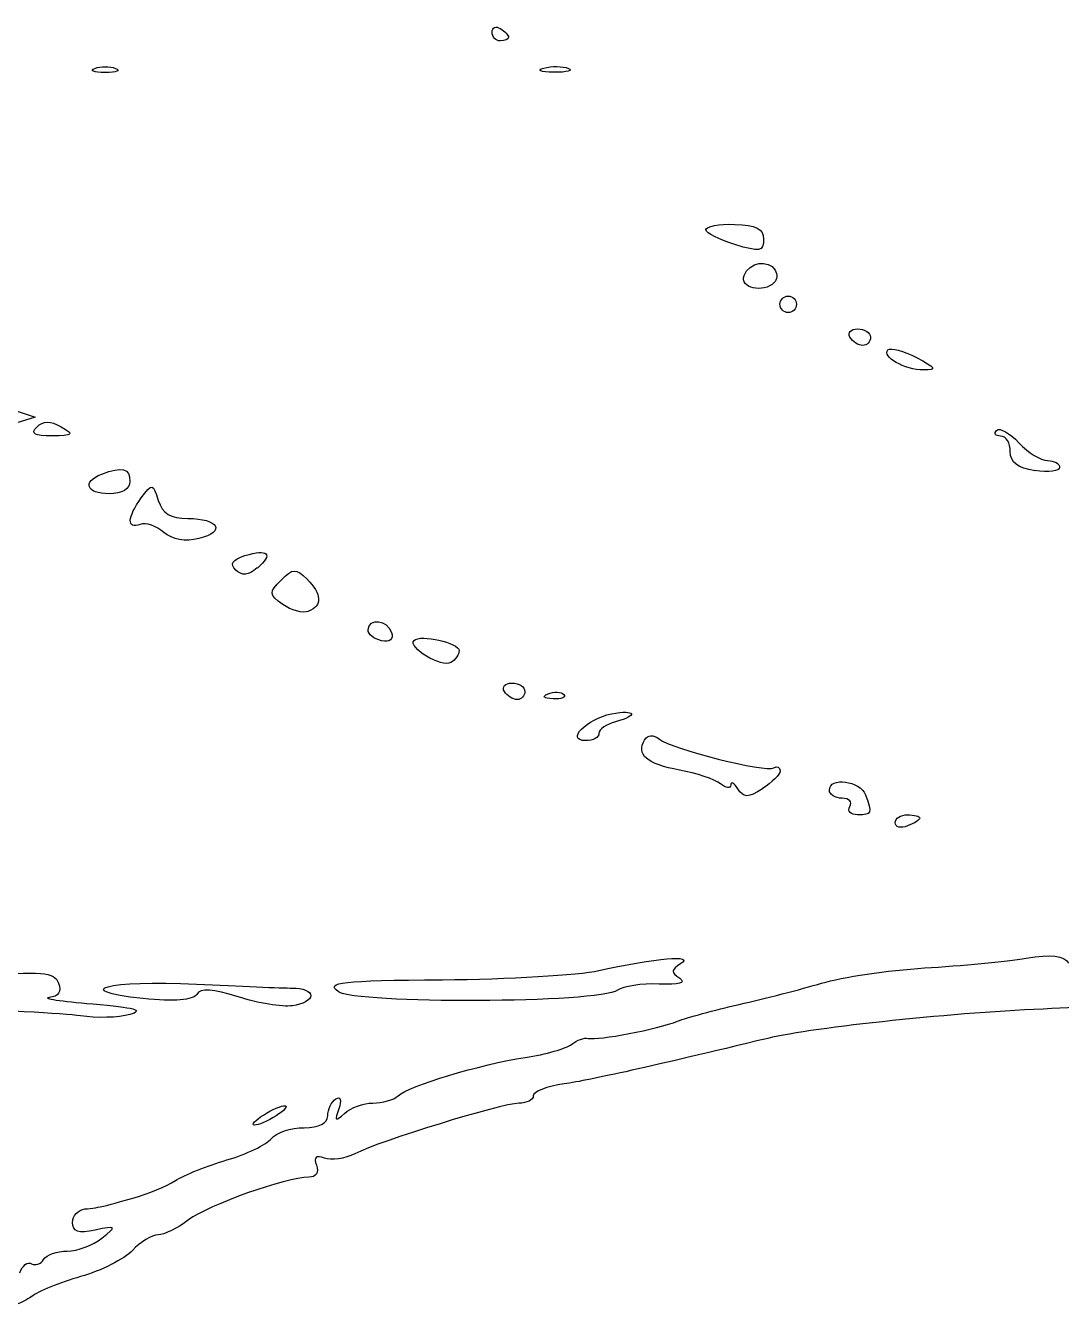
# Model space of a CAD drawing. Extents: x 156 to 440, y 350 to 491.
# Drawn here: x 303.55 to 326.19, y 392.25 to 420.49 of the extents above; entities that cross this region are included whole.
import ezdxf

# ---------------------------------------------------------------- set-up
doc = ezdxf.new("R2010")
doc.units = 0
doc.layers.add('Layer_1', color=7, linetype='CONTINUOUS')

msp = doc.modelspace()

# ---------------------------------------------------------------- linework, layer by layer
at = {"layer": 'Layer_1', "color": 7}
for points in [[(313.925754, 420.154951)], [(320.22411, 414.215717)], [(321.854683, 413.495603)], [(314.295562, 405.750699)], [(322.833373, 402.987373)], [(308.884365, 396.568006)]]:
    msp.add_lwpolyline(points, close=True, dxfattribs=at)
for points in [[(305.285046, 419.463184), (305.283033, 419.463184)], [(315.097767, 419.470894), (315.097257, 419.472595)], [(319.055216, 415.702913), (319.055216, 415.703225)], [(319.916013, 414.870463), (319.919244, 414.87103)], [(323.192721, 412.959543), (323.193487, 412.95926)], [(303.246113, 412.098208), (303.752551, 411.927846), (303.329254, 411.792917)], [(304.1208, 411.518239), (304.12165, 411.517956)], [(325.621162, 410.759717), (325.622636, 410.756428)], [(305.373798, 410.252882), (305.373175, 410.252003)], [(307.333984, 409.272094), (307.33132, 409.272208)], [(308.611871, 408.62829), (308.610822, 408.628942)], [(309.731386, 407.682907), (309.731953, 407.680554)], [(311.325874, 407.039159), (311.326271, 407.038876)], [(312.845839, 406.561493), (312.845839, 406.561124)], [(315.080674, 405.765439), (315.080249, 405.767707)], [(316.444819, 405.266627), (316.444961, 405.265436)], [(319.661405, 403.807096), (319.659874, 403.799443)], [(321.743395, 403.231975), (321.742715, 403.232627)], [(317.399896, 399.528879), (317.403468, 399.529843)], [(309.379408, 399.055408), (309.379408, 399.055975)], [(305.822126, 398.863984), (305.823288, 398.862227)]]:
    msp.add_lwpolyline(points, dxfattribs=at)
for points in [[(313.745754, 420.346006), (313.745754, 420.451172), (313.826825, 420.485471), (313.925754, 420.425376)], [(313.925754, 420.154951), (313.826258, 420.154951), (313.745754, 420.241124), (313.745754, 420.346006)], [(313.925754, 420.425376), (314.024967, 420.365282), (314.105754, 420.279959), (314.105754, 420.234321)], [(314.105754, 420.234321), (314.105754, 420.190384), (314.024683, 420.154951), (313.925754, 420.154951)], [(305.283033, 419.463184), (305.035852, 419.463184), (304.934145, 419.505137), (305.058813, 419.55446)], [(305.058813, 419.55446), (305.183254, 419.604633), (305.385165, 419.604633), (305.508983, 419.55446)], [(305.508983, 419.55446), (305.633991, 419.505987), (305.534494, 419.463184), (305.285046, 419.463184)], [(315.097257, 419.472595), (314.800157, 419.475061), (314.70035, 419.516249), (314.876154, 419.562737)], [(314.876154, 419.562737), (315.051335, 419.608658), (315.294378, 419.606674), (315.416324, 419.554233)], [(315.416324, 419.554233), (315.539348, 419.506044), (315.390813, 419.467493), (315.097767, 419.470894)], [(318.425074, 416.028643), (318.425074, 416.100926), (318.708652, 416.15365), (319.055216, 416.143446)], [(319.055216, 415.703225), (318.708652, 415.809808), (318.425074, 415.955792), (318.425074, 416.028643)], [(319.055216, 416.143446), (319.522535, 416.129272), (319.685443, 416.045083), (319.685443, 415.818)], [(319.685443, 415.818), (319.685443, 415.549559), (319.605222, 415.535102), (319.055216, 415.702913)], [(319.2588, 415.024668), (319.372186, 415.318422), (319.78491, 415.388409), (319.93869, 415.140605)], [(319.93869, 415.140605), (319.989997, 415.055565), (319.983477, 414.932542), (319.916013, 414.870463)], [(319.919244, 414.87103), (319.67915, 414.630935), (319.154173, 414.752258), (319.2588, 415.024668)], [(320.04411, 414.395717), (320.04411, 414.495213), (320.125181, 414.575717), (320.22411, 414.575717)], [(320.22411, 414.575717), (320.323323, 414.575717), (320.40411, 414.494646), (320.40411, 414.395717)], [(320.22411, 414.215717), (320.124331, 414.215717), (320.04411, 414.297071), (320.04411, 414.395717)], [(320.40411, 414.395717), (320.40411, 414.295937), (320.323039, 414.215717), (320.22411, 414.215717)], [(321.574054, 413.675603), (321.513959, 413.775099), (321.591061, 413.855603), (321.743282, 413.855603)], [(321.743282, 413.855603), (321.896636, 413.855603), (322.023912, 413.774532), (322.023912, 413.675603)], [(321.854683, 413.495603), (321.761424, 413.495603), (321.633581, 413.576674), (321.574054, 413.675603)], [(322.023912, 413.675603), (322.023912, 413.576107), (321.947943, 413.495603), (321.854683, 413.495603)], [(322.406702, 413.398913), (322.462545, 413.454756), (322.744592, 413.376236), (323.031713, 413.229969)], [(323.193487, 412.95926), (322.772882, 412.960507), (322.257146, 413.249386), (322.406702, 413.398913)], [(323.031713, 413.229969), (323.448746, 413.012268), (323.48126, 412.958126), (323.192721, 412.959543)], [(303.789231, 411.712129), (303.930113, 411.853011), (304.082107, 411.854428), (304.320359, 411.717798)], [(304.12165, 411.517956), (303.734296, 411.515433), (303.644296, 411.565861), (303.789231, 411.712129)], [(304.320359, 411.717798), (304.611761, 411.54857), (304.587383, 411.523058), (304.1208, 411.518239)], [(324.870633, 411.515121), (324.754129, 411.515121), (324.716712, 411.56898), (324.782759, 411.638428)], [(324.782759, 411.638428), (324.84909, 411.704759), (325.069087, 411.585137), (325.269978, 411.368287)], [(325.082381, 411.175361), (325.082381, 411.362731), (324.987704, 411.515121), (324.870633, 411.515121)], [(325.622636, 410.756428), (325.241263, 410.81142), (325.082381, 410.935861), (325.082381, 411.175361)], [(325.269978, 411.368287), (325.471805, 411.152003), (325.753597, 410.976283), (325.898192, 410.976283)], [(325.898192, 410.976283), (326.041342, 410.976283), (326.161247, 410.909953), (326.161247, 410.828598)], [(305.373175, 410.252003), (304.870337, 410.252003), (304.76948, 410.514491), (305.208482, 410.682898)], [(305.208482, 410.682898), (305.659077, 410.855528), (305.82394, 410.812724), (305.82394, 410.523024)], [(326.161247, 410.828598), (326.161247, 410.746677), (325.918885, 410.714646), (325.621162, 410.759717)], [(305.82394, 410.523024), (305.82394, 410.355496), (305.654145, 410.252882), (305.373798, 410.252882)], [(306.073899, 410.159962), (306.312009, 410.486372), (306.325049, 410.484472), (306.446117, 410.105537)], [(306.048387, 409.582035), (305.752195, 409.474318), (305.762315, 409.737373), (306.073899, 410.159962)], [(306.446117, 410.105537), (306.536825, 409.82091), (306.714274, 409.711833), (307.088504, 409.711833)], [(306.567298, 409.408554), (306.40629, 409.547735), (306.172176, 409.627956), (306.048387, 409.582035)], [(307.088504, 409.711833), (307.769613, 409.711833), (307.931811, 409.421962), (307.333984, 409.272094)], [(307.33132, 409.272208), (307.033285, 409.197657), (306.753676, 409.243861), (306.567298, 409.408554)], [(308.340595, 408.899565), (308.842923, 409.058306), (308.973543, 408.929613), (308.611871, 408.62829)], [(308.138202, 408.584721), (308.00469, 408.718233), (308.063934, 408.811209), (308.340595, 408.899565)], [(308.610822, 408.628942), (308.411546, 408.464816), (308.272252, 408.451493), (308.138202, 408.584721)], [(309.169814, 407.831074), (308.865997, 408.05331), (308.863049, 408.094696), (309.13098, 408.364044)], [(309.13098, 408.364044), (309.390917, 408.623981), (309.453052, 408.626249), (309.693118, 408.389556)], [(309.693118, 408.389556), (310.024743, 408.057931), (310.038406, 407.800913), (309.731386, 407.682907)], [(309.731953, 407.680554), (309.60411, 407.632365), (309.35109, 407.703231), (309.169814, 407.831074)], [(311.035408, 407.280671), (311.052416, 407.547978), (311.452384, 407.498372), (311.545843, 407.219159)], [(311.326271, 407.038876), (311.161578, 407.074592), (311.030192, 407.180324), (311.035408, 407.280671)], [(311.545843, 407.219159), (311.595732, 407.068923), (311.512394, 406.999191), (311.325874, 407.039159)], [(312.845839, 406.561124), (312.647698, 406.438101), (311.89028, 406.896208), (312.040517, 407.046501)], [(312.040517, 407.046501), (312.178564, 407.183981), (313.025556, 406.993209), (313.025556, 406.82143)], [(313.025556, 406.82143), (313.025556, 406.740076), (312.944485, 406.622154), (312.845839, 406.561493)], [(314.014932, 405.930699), (313.954838, 406.029912), (314.03194, 406.110699), (314.184161, 406.110699)], [(314.184161, 406.110699), (314.337515, 406.110699), (314.464791, 406.029912), (314.464791, 405.930699)], [(314.295562, 405.750699), (314.201735, 405.750699), (314.076161, 405.83177), (314.014932, 405.930699)], [(314.464791, 405.930699), (314.464791, 405.83092), (314.388822, 405.750699), (314.295562, 405.750699)], [(315.080249, 405.767707), (314.869068, 405.776211), (314.827965, 405.81788), (314.970831, 405.877124)], [(314.970831, 405.877124), (315.100942, 405.928148), (315.256167, 405.922762), (315.31595, 405.860117)], [(315.31595, 405.860117), (315.374627, 405.801439), (315.269461, 405.757219), (315.080674, 405.765439)], [(316.360346, 405.439257), (316.891077, 405.541304), (316.959449, 405.399855), (316.444819, 405.266627)], [(315.792737, 404.854129), (315.345543, 404.854129), (315.815414, 405.334346), (316.360346, 405.439257)], [(316.444961, 405.265436), (316.245969, 405.214696), (316.084819, 405.100176), (316.084819, 405.012302)], [(316.084819, 405.012302), (316.084819, 404.924428), (315.953008, 404.854129), (315.792737, 404.854129)], [(317.080431, 404.865071), (317.154416, 404.98611), (317.274038, 404.992063), (317.406132, 404.887748)], [(317.846636, 404.209616), (317.140101, 404.337458), (316.887562, 404.55292), (317.080431, 404.865071)], [(317.406132, 404.887748), (317.679392, 404.665795), (319.733802, 404.148274), (319.909833, 404.257068)], [(318.740542, 403.910589), (318.616384, 404.008951), (318.214517, 404.14218), (317.846636, 404.209616)], [(320.045613, 404.194422), (320.045613, 404.113351), (319.872983, 403.938737), (319.661405, 403.807096)], [(319.909833, 404.257068), (319.984668, 404.303272), (320.045613, 404.27691), (320.045613, 404.194422)], [(318.967597, 403.885077), (318.966435, 403.79862), (318.863282, 403.808542), (318.740542, 403.910589)], [(319.122369, 403.800605), (319.038463, 403.932699), (318.969014, 403.971534), (318.967597, 403.885077)], [(321.123628, 403.772627), (321.123628, 404.066268), (321.795836, 403.978706), (321.914608, 403.667461)], [(319.659874, 403.799443), (319.339361, 403.598183), (319.250154, 403.598466), (319.122369, 403.800605)], [(321.404258, 403.592627), (321.250904, 403.592627), (321.123628, 403.673698), (321.123628, 403.772627)], [(321.573487, 403.412627), (321.633581, 403.512406), (321.556479, 403.592627), (321.404258, 403.592627)], [(321.914608, 403.667461), (322.068246, 403.263411), (322.055773, 403.231975), (321.743395, 403.231975)], [(321.742715, 403.232627), (321.589361, 403.232627), (321.513109, 403.313698), (321.573487, 403.412627)], [(322.563515, 403.057672), (322.563515, 403.153767), (322.686255, 403.232003), (322.833373, 403.232003)], [(322.833373, 402.987373), (322.685972, 402.931247), (322.563515, 402.959027), (322.563515, 403.057672)], [(322.833373, 403.232003), (322.980775, 403.232003), (323.103515, 403.198838), (323.103515, 403.161704)], [(323.103515, 403.161704), (323.103515, 403.122302), (322.980775, 403.043499), (322.833373, 402.987373)], [(316.08394, 399.825496), (317.346208, 400.104425), (318.181748, 400.176028), (317.87555, 399.978283)], [(325.428548, 400.096998), (325.99012, 400.186006), (326.253203, 400.153691), (326.35749, 399.985313)], [(317.87555, 399.978283), (317.660683, 399.841654), (317.657282, 399.781559), (317.850038, 399.655871)], [(320.953975, 399.549146), (321.399609, 399.682091), (322.412428, 399.832044), (323.204712, 399.881565)], [(323.204712, 399.881565), (323.996882, 399.930605), (324.997597, 400.026132), (325.428548, 400.096998)], [(302.42228, 399.70012), (303.916876, 399.818891), (304.167713, 399.798482), (304.26222, 399.553002)], [(306.114236, 399.213865), (304.451972, 399.385361), (305.350384, 399.628091), (307.282054, 399.529361)], [(310.37743, 399.364866), (310.100769, 399.570378), (310.441493, 399.607228), (312.66292, 399.62537)], [(312.66292, 399.62537), (314.098838, 399.636709), (315.638277, 399.72685), (316.08394, 399.825496)], [(317.850038, 399.655871), (318.002258, 399.556658), (317.838699, 399.512721), (317.399896, 399.528879)], [(304.26222, 399.553002), (304.333654, 399.365348), (304.264545, 399.257036), (304.060961, 399.236173)], [(307.282054, 399.529361), (308.212838, 399.482306), (309.156633, 399.44262), (309.379408, 399.443187)], [(308.191465, 399.251565), (307.632019, 399.432132), (307.373641, 399.44829), (307.286079, 399.304573)], [(309.379408, 399.443187), (309.601644, 399.443499), (309.784535, 399.369487), (309.784535, 399.278778)], [(316.489351, 399.393213), (316.103726, 399.110882), (310.755685, 399.088743), (310.37743, 399.364866)], [(317.403468, 399.529843), (317.024362, 399.54685), (316.612942, 399.48222), (316.489351, 399.393213)], [(319.153465, 399.084945), (319.698085, 399.208252), (320.508397, 399.415946), (320.953975, 399.549146)], [(304.060961, 399.236173), (303.890882, 399.216331), (304.318913, 399.155386), (305.011899, 399.097276)], [(305.011899, 399.097276), (305.932309, 399.018472), (306.150803, 398.956394), (305.822126, 398.863984)], [(307.286079, 399.304573), (307.206425, 399.175597), (306.795288, 399.144983), (306.114236, 399.213865)], [(309.379408, 399.055975), (309.157455, 399.022526), (308.622047, 399.110683), (308.191465, 399.251565)], [(309.784535, 399.278778), (309.784535, 399.187219), (309.601984, 399.086589), (309.379408, 399.055408)], [(317.803068, 398.718113), (318.00206, 398.79805), (318.608844, 398.962176), (319.153465, 399.084945)], [(328.003228, 399.1752), (327.837969, 399.110003), (326.932356, 399.028649), (325.991565, 398.992365)], [(304.742976, 398.83388), (304.396356, 398.888872), (302.904737, 398.965408), (301.42817, 399.000841)], [(305.823288, 398.862227), (305.576107, 398.793345), (305.089625, 398.781723), (304.742976, 398.83388)], [(325.991565, 398.992365), (323.96091, 398.917814), (320.789622, 398.585906), (319.779808, 398.342523)], [(315.848551, 398.343118), (316.063417, 398.292661), (317.367128, 398.543528), (317.803068, 398.718113)], [(314.472076, 397.925093), (314.917739, 397.991991), (315.37508, 398.123518), (315.488381, 398.213858)], [(319.779808, 398.342523), (317.192825, 397.719241), (315.91423, 397.433735), (315.323518, 397.346967)], [(315.488381, 398.213858), (315.602617, 398.305417), (315.763909, 398.36211), (315.848551, 398.343118)], [(311.690239, 397.084734), (311.926082, 397.303569), (313.495512, 397.777124), (314.472076, 397.925093)], [(315.323518, 397.346967), (314.952151, 397.293676), (314.648249, 397.175754), (314.648249, 397.086463)], [(310.329184, 397.018403), (310.4352, 397.083033), (310.460428, 396.992891), (310.392113, 396.802687)], [(311.141112, 396.927694), (311.350309, 396.927694), (311.596186, 396.998277), (311.690239, 397.084734)], [(314.648249, 397.086463), (314.648249, 396.997739), (314.507934, 396.924888), (314.333121, 396.923754)], [(308.884365, 396.748006), (309.083357, 396.854306), (309.244422, 396.899093), (309.244422, 396.850904)], [(309.244422, 396.850904), (309.244422, 396.802715), (309.083131, 396.674022), (308.884365, 396.568006)], [(310.151169, 396.648935), (310.151169, 396.790101), (310.231106, 396.957883), (310.329184, 397.018403)], [(310.392113, 396.802687), (310.298287, 396.537364), (310.322381, 396.519222), (310.520523, 396.702907)], [(310.520523, 396.702907), (310.653468, 396.827631), (310.933219, 396.927694), (311.141112, 396.927694)], [(314.333121, 396.923754), (313.957616, 396.921345), (311.303906, 396.103521), (310.74429, 395.818243)], [(308.524167, 396.465109), (308.524167, 396.514431), (308.685458, 396.641991), (308.884365, 396.748006)], [(308.884365, 396.568006), (308.685373, 396.461707), (308.524167, 396.41692), (308.524167, 396.465109)], [(309.632967, 396.389282), (309.964025, 396.389282), (310.151169, 396.482542), (310.151169, 396.648935)], [(308.914951, 396.148904), (309.025502, 396.280715), (309.347943, 396.389282), (309.632967, 396.389282)], [(307.947657, 395.683257), (308.369707, 395.807981), (308.804882, 396.016384), (308.914951, 396.148904)], [(306.82012, 395.232435), (307.019112, 395.357443), (307.525578, 395.559638), (307.947657, 395.683257)], [(310.07829, 395.722715), (309.891203, 395.793865), (309.837628, 395.748227), (309.90566, 395.56766)], [(310.74429, 395.818243), (310.527723, 395.707408), (310.228413, 395.666022), (310.07829, 395.722715)], [(309.90566, 395.56766), (309.964337, 395.412888), (309.897156, 395.306306), (309.737565, 395.306306)], [(305.919836, 394.857439), (306.216907, 394.939361), (306.62195, 395.108022), (306.82012, 395.232435)], [(309.737565, 395.306306), (309.243175, 395.306306), (307.542076, 394.701931), (307.107609, 394.372035)], [(305.244652, 394.67092), (305.31892, 394.693597), (305.622737, 394.775802), (305.919836, 394.857439)], [(304.569439, 394.316249), (304.569439, 394.465351), (304.69218, 394.599883), (304.839581, 394.612243)], [(304.839581, 394.612243), (304.986983, 394.626416), (305.170413, 394.653061), (305.244652, 394.67092)], [(305.06468, 394.149005), (304.695383, 394.070485), (304.569439, 394.111587), (304.569439, 394.316249)], [(305.20868, 393.972406), (305.543225, 394.242548), (305.537017, 394.250202), (305.06468, 394.149005)], [(307.107609, 394.372035), (306.872617, 394.192602), (306.570898, 394.04588), (306.43954, 394.04588)], [(304.454069, 393.690076), (304.676306, 393.690076), (305.016463, 393.817635), (305.20868, 393.972406)], [(306.43954, 394.04588), (306.308013, 394.04588), (306.055843, 393.893093), (305.878734, 393.704362)], [(303.935811, 393.506674), (303.997323, 393.607871), (304.231266, 393.690076), (304.454069, 393.690076)], [(305.878734, 393.704362), (305.701285, 393.515858), (305.191956, 393.259493), (304.746321, 393.133209)], [(303.413669, 393.216973), (303.473764, 393.37543), (303.591685, 393.464721), (303.67389, 393.415398)], [(303.67389, 393.415398), (303.755811, 393.365509), (303.874583, 393.40406), (303.935811, 393.506674)], [(304.746321, 393.133209), (304.300772, 393.005934), (303.814573, 392.808331), (303.666094, 392.691855)], [(303.666094, 392.691855), (303.518693, 392.574501), (302.990939, 392.37463), (302.495726, 392.245483)]]:
    msp.add_open_spline(points, degree=3, dxfattribs=at)

doc.saveas('drawing.dxf')
